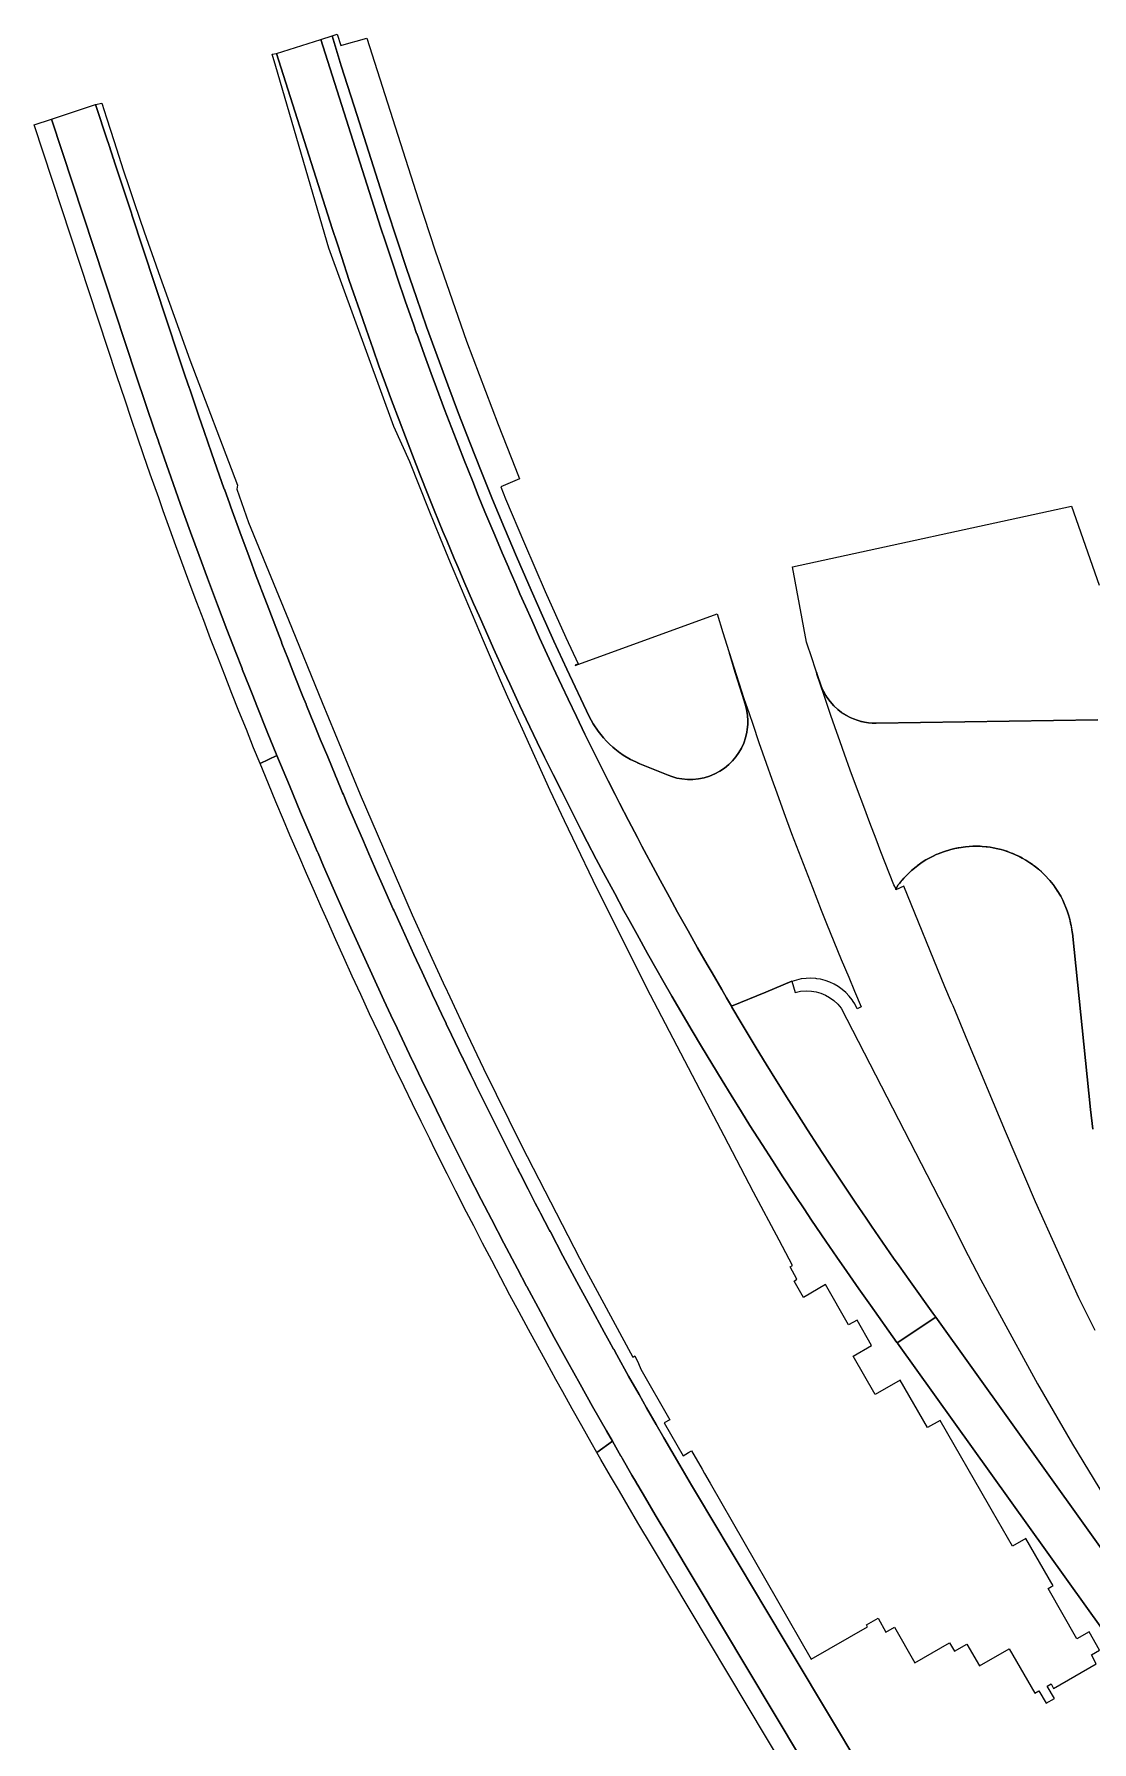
# Model space of a CAD drawing. Header units: metres. Extents: x 12119055 to 12120414, y 3530569 to 3532228.
# Drawn here: x 12119055 to 12119602, y 3531344 to 3532228 of the extents above; entities that cross this region are included whole.
import ezdxf

# ---------------------------------------------------------------- set-up
doc = ezdxf.new("R2010")
doc.units = ezdxf.units.M
for name, color, linetype in [('SURF_OUTER_Pavement Surface 11', 3, 'Continuous'), ('SURF_OUTER_Pavement Surface 15', 3, 'Continuous'), ('SURF_OUTER_Pavement Surface 16', 3, 'Continuous'), ('SURF_OUTER_Pavement Surface 17', 3, 'Continuous'), ('SURF_OUTER_Pavement Surface 19', 3, 'Continuous'), ('SURF_OUTER_Pavement Surface 2', 3, 'Continuous'), ('SURF_OUTER_Pavement Surface 20', 3, 'Continuous'), ('SURF_OUTER_Pavement Surface 8', 3, 'Continuous'), ('SURF_OUTER_Roadway Surface N1', 3, 'Continuous'), ('SURF_OUTER_Roadway Surface N2', 3, 'Continuous'), ('SURF_OUTER_Roadway Surface N5', 3, 'Continuous'), ('SURF_OUTER_Roadway Surface N6', 3, 'Continuous'), ('SURF_OUTER_Roadway Surface N9', 3, 'Continuous')]:
    doc.layers.add(name, color=color, linetype=linetype)

msp = doc.modelspace()

# ---------------------------------------------------------------- linework, layer by layer
at = {"layer": 'SURF_OUTER_Pavement Surface 11'}
msp.add_lwpolyline([(12119517.8537, 3531271.4263), (12119430.0829, 3531418.0015), (12119429.9448, 3531418.2308), (12119429.9477, 3531418.2325), (12119429.3544, 3531419.218), (12119404.1328, 3531461.3375), (12119399.8111, 3531468.5784), (12119394.7058, 3531477.1771), (12119388.6049, 3531487.5473), (12119380.4588, 3531501.5485), (12119376.4246, 3531508.5421), (12119371.4797, 3531517.1784), (12119367.575, 3531524.0535), (12119362.1807, 3531533.6014), (12119356.0478, 3531544.5672), (12119354.4228, 3531547.5022), (12119354.3822, 3531547.5696), (12119354.3851, 3531547.5712), (12119352.1574, 3531551.5936), (12119349.5518, 3531556.3026), (12119342.363, 3531569.4336), (12119335.3639, 3531582.3715), (12119328.1838, 3531595.8031), (12119321.6556, 3531608.1693), (12119321.5569, 3531608.3511), (12119321.2649, 3531608.904), (12119321.1933, 3531609.0408), (12119321.1963, 3531609.0423), (12119321.1086, 3531609.203), (12119316.6001, 3531617.8323), (12119316.5709, 3531617.8857), (12119316.5739, 3531617.8872), (12119316.0317, 3531618.9314), (12119313.8633, 3531623.0965), (12119310.1637, 3531630.2628), (12119306.0195, 3531638.3617), (12119304.6561, 3531641.0334), (12119303.2869, 3531643.7019), (12119296.1297, 3531657.8735), (12119292.5098, 3531665.1348), (12119291.1667, 3531667.8333), (12119287.2372, 3531675.7457), (12119282.96, 3531684.4731), (12119282.7229, 3531684.9394), (12119280.5086, 3531689.4709), (12119276.5051, 3531697.7283), (12119276.2963, 3531698.1662), (12119276.2933, 3531698.1648), (12119276.2429, 3531698.2738), (12119270.5515, 3531710.1138), (12119267.8154, 3531715.8665), (12119267.674, 3531716.1678), (12119267.671, 3531716.1664), (12119267.6022, 3531716.3158), (12119265.354, 3531721.0526), (12119261.3892, 3531729.4751), (12119261.2724, 3531729.7248), (12119259.8175, 3531732.8444), (12119259.4704, 3531733.5861), (12119259.4674, 3531733.5847), (12119259.3835, 3531733.7671), (12119259.2701, 3531734.0083), (12119259.1677, 3531734.2244), (12119259.1707, 3531734.2258), (12119258.9653, 3531734.6565), (12119255.2494, 3531742.6516), (12119251.0633, 3531751.7333), (12119244.7408, 3531765.6033), (12119240.6253, 3531774.7388), (12119240.4063, 3531775.2246), (12119234.6228, 3531788.1981), (12119231.7428, 3531794.7224), (12119228.4464, 3531802.2457), (12119228.3107, 3531802.5554), (12119224.3823, 3531811.5912), (12119220.6745, 3531820.208), (12119220.284, 3531821.1149), (12119216.597, 3531829.7482), (12119214.9199, 3531833.7163), (12119214.7644, 3531834.0847), (12119214.7613, 3531834.0834), (12119214.6671, 3531834.3097), (12119214.5713, 3531834.5312), (12119214.5744, 3531834.5325), (12119214.187, 3531835.4369), (12119210.7903, 3531843.5155), (12119210.6994, 3531843.7295), (12119210.7025, 3531843.7308), (12119210.3008, 3531844.6796), (12119206.4454, 3531853.9357), (12119202.6209, 3531863.2048), (12119199.4486, 3531870.9725), (12119199.4244, 3531871.0259), (12119199.4275, 3531871.0271), (12119199.3408, 3531871.2353), (12119195.5696, 3531880.5376), (12119195.5222, 3531880.6515), (12119195.5252, 3531880.6527), (12119195.2754, 3531881.2677), (12119193.6582, 3531885.2802), (12119189.3502, 3531896.076), (12119185.7936, 3531905.0795), (12119182.8021, 3531912.7268), (12119182.5204, 3531913.4462), (12119180.4088, 3531918.8745), (12119175.0638, 3531932.7727), (12119172.3646, 3531939.9), (12119171.6535, 3531941.7793), (12119169.5144, 3531947.4253), (12119165.7497, 3531957.4995), (12119160.9686, 3531970.4573), (12119156.3568, 3531983.1431), (12119156.3363, 3531983.193), (12119156.3394, 3531983.1941), (12119155.7688, 3531984.7588), (12119153.0061, 3531992.4537), (12119152.9595, 3531992.5843), (12119149.126, 3532003.3697), (12119146.3423, 3532011.3026), (12119146.3089, 3532011.39), (12119142.5163, 3532022.284), (12119139.7834, 3532030.2295), (12119135.04, 3532044.189), (12119134.9146, 3532044.559), (12119132.7336, 3532051.0543), (12119129.1539, 3532061.8266), (12119105.1656, 3532134.4792), (12119105.126, 3532134.5936), (12119105.1291, 3532134.5946), (12119104.9027, 3532135.2757), (12119095.9882, 3532162.2751), (12119095.7226, 3532163.0817), (12119095.7195, 3532163.0807), (12119095.6471, 3532163.308), (12119093.3103, 3532170.3856), (12119093.2151, 3532170.6755), (12119093.2119, 3532170.6745), (12119093.1775, 3532170.7878), (12119092.6459, 3532172.3978), (12119092.5871, 3532172.5773), (12119092.584, 3532172.5763), (12119092.5104, 3532172.8081), (12119086.3129, 3532191.5676), (12119089.5347, 3532192.2642), (12119091.9343, 3532184.6388), (12119095.906, 3532172.3496), (12119100.6797, 3532157.8063), (12119103.7105, 3532148.6958), (12119106.5055, 3532140.3723), (12119111.5168, 3532125.6493), (12119117.4473, 3532108.5435), (12119118.8295, 3532104.6362), (12119135.0875, 3532059.4376), (12119159.8568, 3531994.5707), (12119159.478, 3531992.5937), (12119165.392, 3531975.2792), (12119186.1509, 3531924.9589), (12119203.6415, 3531882.0405), (12119223.1786, 3531834.524), (12119250.1956, 3531772.3162), (12119260.3413, 3531749.8148), (12119266.1522, 3531737.0967), (12119268.2169, 3531732.761), (12119268.3745, 3531732.4788), (12119269.5736, 3531729.8619), (12119278.8084, 3531710.1296), (12119283.6545, 3531699.9616), (12119287.1468, 3531692.7041), (12119306.681, 3531652.954), (12119336.6862, 3531594.5277), (12119340.1228, 3531588.0323), (12119364.2784, 3531543.38), (12119365.4519, 3531544.0493), (12119367.204, 3531540.0856), (12119368.4494, 3531537.1246), (12119383.4911, 3531510.9692), (12119380.6338, 3531509.326), (12119390.3867, 3531492.3671), (12119393.2101, 3531493.9909), (12119394.7305, 3531494.8433), (12119400.1805, 3531485.369), (12119401.4797, 3531483.1618), (12119404.3558, 3531478.1104), (12119456.6832, 3531387.1433), (12119485.8015, 3531403.8888), (12119485.2002, 3531404.9018), (12119491.2013, 3531408.353), (12119495.2769, 3531401.0321), (12119499.7078, 3531403.5909), (12119510.2819, 3531385.2039), (12119528.2618, 3531395.5436), (12119530.6899, 3531391.1721), (12119537.113, 3531394.866), (12119543.6422, 3531383.6125), (12119559.0603, 3531392.497), (12119572.3169, 3531369.4455), (12119574.4578, 3531370.6767), (12119578.1515, 3531364.2539), (12119582.4859, 3531366.7466), (12119578.7922, 3531373.1694), (12119580.72, 3531374.2781), (12119582.0382, 3531371.986), (12119604.1583, 3531384.6993), (12119601.6016, 3531389.2837), (12119605.8641, 3531391.735), (12119600.4055, 3531401.2268), (12119594.0646, 3531397.6562), (12119579.1606, 3531423.5722), (12119581.0246, 3531424.6169), (12119581.7694, 3531425.0534), (12119567.6939, 3531449.529), (12119560.8309, 3531445.5821), (12119550.5182, 3531463.5148), (12119548.3602, 3531467.1485), (12119548.4116, 3531467.1779), (12119523.4014, 3531510.6672), (12119516.8295, 3531506.8878), (12119502.6927, 3531531.4698), (12119489.7597, 3531524.0322), (12119478.3371, 3531543.8946), (12119487.8908, 3531549.3888), (12119480.3384, 3531562.5325), (12119476.004, 3531560.0399), (12119464.014, 3531580.8888), (12119452.5723, 3531574.3098), (12119447.7354, 3531582.7208), (12119449.2475, 3531583.6394), (12119445.7848, 3531590.1391), (12119446.9868, 3531590.7953), (12119439.9838, 3531603.8652), (12119426.8259, 3531628.8157), (12119411.5957, 3531657.9007), (12119399.2629, 3531681.5927), (12119377.2293, 3531723.3825), (12119373.5004, 3531730.6), (12119365.6796, 3531746.0051), (12119343.7958, 3531790.0387), (12119335.3248, 3531807.551), (12119329, 3531820.9401), (12119321.638, 3531836.6191), (12119307.1989, 3531868.2424), (12119299.6988, 3531884.9204), (12119295.9136, 3531893.4925), (12119287.0058, 3531914.0773), (12119269.9131, 3531954.4741), (12119264.7889, 3531967.0236), (12119258.9164, 3531981.4668), (12119248.9048, 3532006.7171), (12119240.7521, 3532024.9998), (12119207.1133, 3532117.2698), (12119179.6928, 3532211.1407), (12119177.8076, 3532217.6819), (12119179.9869, 3532217.9365), (12119208.8467, 3532127.42), (12119211.3162, 3532119.7483), (12119213.5176, 3532112.9771), (12119217.6421, 3532100.522), (12119219.7773, 3532094.1776), (12119223.0054, 3532084.713), (12119226.2802, 3532075.2644), (12119229.9387, 3532064.8811), (12119232.9696, 3532056.4164), (12119236.384, 3532047.0174), (12119239.5252, 3532038.4919), (12119243.3521, 3532028.2706), (12119246.6644, 3532019.5527), (12119250.304, 3532010.1101), (12119254.1505, 3532000.2819), (12119258.4886, 3531989.3664), (12119261.5795, 3531981.7129), (12119266.1133, 3531970.6174), (12119268.0496, 3531965.9427), (12119271.9573, 3531956.6075), (12119273.9286, 3531951.9473), (12119276.9122, 3531944.9593), (12119281.9302, 3531933.3561), (12119284.7623, 3531926.8961), (12119288.0532, 3531919.4658), (12119292.2657, 3531910.0718), (12119297.6335, 3531898.2926), (12119300.6108, 3531891.8249), (12119305.9248, 3531880.4496), (12119309.2122, 3531873.5035), (12119314.8876, 3531861.6789), (12119318.6668, 3531853.9117), (12119323.0807, 3531844.9386), (12119327.5389, 3531835.9874), (12119332.8783, 3531825.413), (12119337.6236, 3531816.1376), (12119340.7509, 3531810.0755), (12119345.437, 3531801.1058), (12119349.2025, 3531793.9795), (12119354.9433, 3531783.2373), (12119359.7634, 3531774.3389), (12119362.1901, 3531769.8988), (12119366.5179, 3531762.045), (12119372.0077, 3531752.1994), (12119376.9828, 3531743.3867), (12119379.8713, 3531738.3169), (12119384.5278, 3531730.2146), (12119395.1003, 3531712.1364), (12119399.9133, 3531704.042), (12119405.1287, 3531695.3695), (12119410.5093, 3531686.5253), (12119415.2292, 3531678.8602), (12119420.5068, 3531670.3663), (12119424.9378, 3531663.3067), (12119431.1877, 3531653.4574), (12119436.5906, 3531645.0426), (12119442.0351, 3531636.6547), (12119448.3204, 3531627.0827), (12119452.9836, 3531620.0574), (12119456.8243, 3531614.3191), (12119464.2252, 3531603.3751), (12119469.8772, 3531595.1183), (12119474.9992, 3531587.7163), (12119481.2971, 3531578.7066), (12119487.2946, 3531570.2202), (12119501.0225, 3531551.0139), (12119501.1478, 3531550.8389), (12119501.2939, 3531550.6345), (12119607.8235, 3531401.6938)], dxfattribs=at)
at = {"layer": 'SURF_OUTER_Pavement Surface 15'}
msp.add_lwpolyline([(12119054.5718, 3532181.0858), (12119063.5222, 3532184.0414), (12119107.4274, 3532051.0876), (12119112.2113, 3532036.7726), (12119117.0659, 3532022.4847), (12119118.8507, 3532017.3073), (12119118.9047, 3532017.1597), (12119118.9006, 3532017.1583), (12119118.9196, 3532017.1078), (12119121.9917, 3532008.2214), (12119126.4962, 3531995.3765), (12119130.3618, 3531984.5051), (12119135.4754, 3531970.308), (12119139.8895, 3531958.2338), (12119144.2385, 3531946.4912), (12119149.4634, 3531932.5777), (12119154.2862, 3531919.9204), (12119158.8711, 3531908.0351), (12119162.1215, 3531899.722), (12119162.239, 3531899.4147), (12119165.9088, 3531890.0982), (12119165.9363, 3531890.0371), (12119165.9321, 3531890.0355), (12119167.6589, 3531885.6856), (12119169.7549, 3531880.4118), (12119175.1482, 3531867.0107), (12119180.2061, 3531854.6173), (12119171.4762, 3531850.5734), (12119168.1401, 3531858.7398), (12119164.3594, 3531868.0831), (12119160.5515, 3531877.5854), (12119156.8822, 3531886.831), (12119153.1905, 3531896.2234), (12119149.5303, 3531905.6283), (12119145.9014, 3531915.0452), (12119142.3044, 3531924.4723), (12119138.7342, 3531933.9233), (12119134.8436, 3531944.333), (12119130.3236, 3531956.577), (12119127.9362, 3531963.1116), (12119124.7897, 3531971.7956), (12119121.379, 3531981.3009), (12119118.9986, 3531987.9918), (12119114.6554, 3532000.3243), (12119111.187, 3532010.3036), (12119108.0645, 3532019.4013), (12119104.7575, 3532029.1607), (12119101.5942, 3532038.5878), (12119097.3953, 3532051.1753)], close=True, dxfattribs=at)
at = {"layer": 'SURF_OUTER_Pavement Surface 16'}
msp.add_lwpolyline([(12119605.0016, 3531873.2145), (12119490.2392, 3531871.4256), (12119488.252, 3531871.4604), (12119486.2582, 3531871.6284), (12119484.2711, 3531871.9305), (12119481.8786, 3531872.4909), (12119480.3713, 3531872.9327), (12119478.468, 3531873.6336), (12119476.8288, 3531874.3638), (12119474.8992, 3531875.3679), (12119474.7236, 3531875.4812), (12119472.3555, 3531877.0091), (12119470.3656, 3531878.5439), (12119468.3078, 3531880.4624), (12119466.4309, 3531882.5749), (12119464.7611, 3531884.8547), (12119464.2033, 3531885.7889), (12119463.0043, 3531887.931), (12119462.1193, 3531889.7879), (12119461.6177, 3531891.1523), (12119459.7738, 3531896.5818), (12119459.3272, 3531897.8188), (12119458.6083, 3531899.8818), (12119457.0441, 3531904.6443), (12119454.2118, 3531913.3755), (12119446.8872, 3531952.3837), (12119591.3115, 3531983.6616), (12119605.7048, 3531942.8396)], dxfattribs=at)
at = {"layer": 'SURF_OUTER_Pavement Surface 17'}
msp.add_lwpolyline([(12119221.6737, 3532185.8116), (12119213.3523, 3532211.6497), (12119208.7585, 3532227.1111), (12119211.4271, 3532227.962), (12119213.3191, 3532222.0447), (12119218.6292, 3532223.6519), (12119221.1251, 3532224.3538), (12119226.6756, 3532225.8733), (12119253.4738, 3532142.1845), (12119262.0895, 3532115.8946), (12119278.3372, 3532069.1658), (12119294.5933, 3532025.8979), (12119303.5959, 3532003.1778), (12119305.7273, 3531997.8977), (12119298.3876, 3531994.7284), (12119295.9763, 3531993.6571), (12119298.5051, 3531987.4871), (12119308.2209, 3531964.3208), (12119319.0075, 3531939.5189), (12119329.7103, 3531915.7816), (12119336.0444, 3531902.1402), (12119334.5063, 3531901.4216), (12119334.5661, 3531901.2774), (12119407.9228, 3531927.9422), (12119410.8787, 3531918.3768), (12119412.9634, 3531911.7367), (12119415.1316, 3531904.693), (12119417.3021, 3531897.642), (12119421.061, 3531885.7206), (12119422.4655, 3531881.3188), (12119423.2029, 3531878.5275), (12119423.6733, 3531875.6366), (12119423.8599, 3531872.6849), (12119423.7889, 3531870.6966), (12119423.5504, 3531868.2167), (12119423.3543, 3531866.7698), (12119422.6694, 3531863.8926), (12119421.7152, 3531861.1235), (12119420.5148, 3531858.4978), (12119419.2252, 3531856.2465), (12119417.6976, 3531854.0518), (12119415.9319, 3531851.9487), (12119413.9344, 3531849.9735), (12119411.7186, 3531848.1625), (12119409.3054, 3531846.5498), (12119406.7322, 3531845.1711), (12119404.0035, 3531844.0358), (12119401.1868, 3531843.1777), (12119398.3137, 3531842.6019), (12119395.4259, 3531842.3106), (12119392.5641, 3531842.298), (12119389.7664, 3531842.5509), (12119387.0661, 3531843.05), (12119384.4912, 3531843.7713), (12119382.5756, 3531844.4743), (12119367.9958, 3531850.3948), (12119365.8701, 3531851.3626), (12119363.1666, 3531852.6631), (12119359.3297, 3531854.9483), (12119357.4797, 3531856.2258), (12119356.9224, 3531856.6488), (12119355.084, 3531858.0887), (12119353.9472, 3531859.0357), (12119352.2763, 3531860.5605), (12119350.6763, 3531862.1594), (12119349.1515, 3531863.8272), (12119347.7066, 3531865.5586), (12119346.3453, 3531867.3479), (12119343.8858, 3531871.0754), (12119341.7919, 3531874.9594), (12119330.172, 3531899.4314), (12119323.4847, 3531913.9073), (12119316.912, 3531928.4394), (12119310.4546, 3531943.0266), (12119304.1131, 3531957.6673), (12119297.8837, 3531972.371), (12119291.7807, 3531987.1038), (12119285.791, 3532001.8969), (12119279.9197, 3532016.7379), (12119274.1674, 3532031.6254), (12119268.5347, 3532046.5581), (12119263.0221, 3532061.5345), (12119257.6301, 3532076.5529), (12119252.3592, 3532091.6122), (12119247.21, 3532106.7108), (12119242.1826, 3532121.8472), (12119237.2776, 3532137.0199)], close=True, dxfattribs=at)
at = {"layer": 'SURF_OUTER_Pavement Surface 19'}
msp.add_lwpolyline([(12119186.9437, 3531813.5469), (12119183.5994, 3531821.4313), (12119179.6907, 3531830.7325), (12119175.8092, 3531840.0557), (12119171.4762, 3531850.5734), (12119180.2061, 3531854.6173), (12119186.623, 3531839.0973), (12119192.4649, 3531825.184), (12119198.3763, 3531811.3002), (12119201.0861, 3531805.017), (12119201.1673, 3531804.8349), (12119201.163, 3531804.8331), (12119201.4521, 3531804.1692), (12119204.357, 3531797.446), (12119211.2203, 3531781.7814), (12119216.7753, 3531769.27), (12119222.8774, 3531755.7041), (12119229.2507, 3531741.7229), (12119235.5588, 3531728.0674), (12119239.2044, 3531720.2561), (12119242.3691, 3531713.522), (12119250.0747, 3531697.311), (12119250.176, 3531697.1042), (12119250.1735, 3531697.103), (12119250.324, 3531696.7916), (12119255.0264, 3531687.01), (12119258.9354, 3531678.9632), (12119258.9655, 3531678.9055), (12119258.963, 3531678.9043), (12119259.0756, 3531678.6748), (12119260.645, 3531675.4501), (12119267.1417, 3531662.2377), (12119272.8168, 3531650.8273), (12119279.2046, 3531638.1266), (12119285.9088, 3531624.9548), (12119291.1672, 3531614.7342), (12119297.6088, 3531602.3422), (12119304.633, 3531588.9868), (12119309.357, 3531580.1048), (12119309.4131, 3531579.9963), (12119316.4883, 3531566.8064), (12119323.6901, 3531553.5458), (12119330.5142, 3531541.1247), (12119337.0224, 3531529.4056), (12119343.5303, 3531517.8084), (12119350.6617, 3531505.2358), (12119353.7649, 3531499.8153), (12119345.739, 3531494.0644), (12119342.835, 3531499.1403), (12119337.88, 3531507.8665), (12119332.9542, 3531516.6048), (12119328.0555, 3531525.3608), (12119324.4488, 3531531.8512), (12119319.9521, 3531539.9968), (12119315.1106, 3531548.8348), (12119310.3118, 3531557.6645), (12119305.493, 3531566.6019), (12119300.7224, 3531575.5211), (12119295.9951, 3531584.4302), (12119291.3002, 3531593.3501), (12119286.6293, 3531602.2967), (12119281.9882, 3531611.2588), (12119278.2969, 3531618.4395), (12119272.7958, 3531629.2291), (12119268.2446, 3531638.2371), (12119261.9479, 3531650.8335), (12119259.2354, 3531656.2924), (12119254.774, 3531665.3463), (12119250.341, 3531674.4191), (12119245.9406, 3531683.5017), (12119241.5705, 3531692.5988), (12119237.2307, 3531701.7105), (12119232.842, 3531711.0056), (12119228.1672, 3531720.9974), (12119223.5282, 3531731.007), (12119219.1821, 3531740.4727), (12119214.766, 3531750.18), (12119210.6569, 3531759.2948), (12119206.28, 3531769.0935), (12119202.8984, 3531776.7275), (12119199.5474, 3531784.3497), (12119195.5098, 3531793.6101), (12119191.5106, 3531802.8663)], close=True, dxfattribs=at)
at = {"layer": 'SURF_OUTER_Pavement Surface 2'}
msp.add_lwpolyline([(12119884.5978, 3531055.9742), (12119521.1708, 3531564.0871), (12119519.5788, 3531566.1527), (12119507.9517, 3531582.4151), (12119502.1669, 3531590.5795), (12119499.292, 3531594.6696), (12119493.5794, 3531602.8617), (12119487.893, 3531611.1037), (12119485.0686, 3531615.2305), (12119479.4504, 3531623.5057), (12119472.7707, 3531633.4648), (12119468.3441, 3531640.1318), (12119465.5959, 3531644.302), (12119460.0718, 3531652.7538), (12119454.6892, 3531661.0795), (12119449.3037, 3531669.5016), (12119445.0288, 3531676.256), (12119438.6555, 3531686.4318), (12119433.3948, 3531694.9368), (12119428.1791, 3531703.4642), (12119425.5837, 3531707.7437), (12119420.4295, 3531716.3143), (12119415.5365, 3531724.5423), (12119415.3741, 3531724.9349), (12119415.4025, 3531724.9543), (12119433.1409, 3531732.2074), (12119446.5758, 3531737.9499), (12119448.3095, 3531732.1211), (12119451.1006, 3531732.6972), (12119453.9423, 3531732.9144), (12119456.7886, 3531732.7694), (12119459.2696, 3531732.3407), (12119461.6514, 3531731.6511), (12119463.9593, 3531730.6935), (12119466.1463, 3531729.4849), (12119468.3647, 3531727.8961), (12119470.3737, 3531726.0495), (12119472.1434, 3531723.9726), (12119528.3458, 3531614.818), (12119537.7692, 3531596.0429), (12119544.389, 3531583.4023), (12119549.7424, 3531573.4723), (12119557.3326, 3531559.5407), (12119569.6441, 3531537.127), (12119573.6996, 3531529.6255), (12119591.7554, 3531498.3389), (12119608.3103, 3531471.0777)], dxfattribs=at)
at = {"layer": 'SURF_OUTER_Pavement Surface 20'}
msp.add_lwpolyline([(12119511.4422, 3531215.97), (12119374.4337, 3531445.0441), (12119366.9941, 3531457.5868), (12119361.9093, 3531466.1989), (12119357.3562, 3531473.9616), (12119352.8292, 3531481.7432), (12119347.8163, 3531490.4336), (12119345.739, 3531494.0644), (12119353.7649, 3531499.8153), (12119358.1745, 3531492.1495), (12119358.2244, 3531492.0679), (12119358.2214, 3531492.0662), (12119358.7935, 3531491.0791), (12119363.845, 3531482.3558), (12119366.2085, 3531478.3117), (12119366.2563, 3531478.2347), (12119366.2532, 3531478.2329), (12119366.8664, 3531477.1869), (12119370.8312, 3531470.4159), (12119375.9488, 3531461.7553), (12119382.8836, 3531450.1077), (12119519.8034, 3531221.4403)], dxfattribs=at)
at = {"layer": 'SURF_OUTER_Pavement Surface 8'}
msp.add_lwpolyline([(12119603.5481, 3531557.0991), (12119595.1471, 3531574.0104), (12119572.7627, 3531623.6938), (12119557.1643, 3531660.2159), (12119537.6481, 3531706.7869), (12119530.0682, 3531725.1826), (12119529.204, 3531726.9356), (12119525.8498, 3531734.9395), (12119504.5958, 3531787.0544), (12119500.4524, 3531785.2578), (12119500.6352, 3531785.7242), (12119501.5168, 3531787.5479), (12119502.2709, 3531788.4929), (12119503.6612, 3531790.235), (12119504.6216, 3531791.2913), (12119506.3983, 3531793.1664), (12119508.5733, 3531795.2313), (12119510.8972, 3531797.1285), (12119512.5948, 3531798.3844), (12119514.1216, 3531799.4489), (12119516.0229, 3531800.6254), (12119517.6472, 3531801.5821), (12119519.6646, 3531802.602), (12119521.3371, 3531803.4205), (12119522.3853, 3531803.8416), (12119525.0875, 3531804.9201), (12119528.8112, 3531806.0722), (12119530.9115, 3531806.5475), (12119532.9338, 3531806.9787), (12119536.4238, 3531807.4897), (12119540.2434, 3531807.7531), (12119543.2433, 3531807.7322), (12119545.1394, 3531807.6357), (12119547.1157, 3531807.4738), (12119549.221, 3531807.191), (12119550.7082, 3531806.9581), (12119553.16, 3531806.4395), (12119554.8683, 3531806.0438), (12119556.1564, 3531805.6458), (12119558.5639, 3531804.8826), (12119560.3247, 3531804.1967), (12119561.5999, 3531803.6687), (12119562.6802, 3531803.1949), (12119564.0782, 3531802.528), (12119565.8686, 3531801.5992), (12119567.6891, 3531800.5571), (12119569.7473, 3531799.2337), (12119571.0674, 3531798.3389), (12119572.6732, 3531797.1165), (12119574.2888, 3531795.8305), (12119575.8299, 3531794.4332), (12119577.4062, 3531792.9664), (12119580.0457, 3531790.0982), (12119581.7961, 3531787.8626), (12119582.5344, 3531786.915), (12119583.5666, 3531785.3694), (12119584.2964, 3531784.2455), (12119585.4321, 3531782.3439), (12119585.7219, 3531781.8277), (12119586.7647, 3531779.8718), (12119587.5627, 3531778.1564), (12119588.4479, 3531776.0845), (12119589.0819, 3531774.3968), (12119589.816, 3531772.164), (12119590.2907, 3531770.5407), (12119590.8724, 3531768.0744), (12119591.1835, 3531766.6237), (12119591.6791, 3531763.2728), (12119591.7597, 3531762.695), (12119601.1724, 3531671.4704), (12119602.3852, 3531661.2951)], dxfattribs=at)
at = {"layer": 'SURF_OUTER_Roadway Surface N1'}
msp.add_lwpolyline([(12119213.5176, 3532112.9771), (12119211.3162, 3532119.7483), (12119208.8467, 3532127.42), (12119179.9869, 3532217.9365), (12119202.8481, 3532225.2264), (12119231.5525, 3532135.2019), (12119233.8495, 3532128.0495), (12119236.3217, 3532120.4435), (12119240.0915, 3532109.0511), (12119243.2839, 3532099.5744), (12119245.8736, 3532092.0051), (12119246.7347, 3532089.5076), (12119250.8046, 3532077.8388), (12119252.4745, 3532073.1259), (12119252.4777, 3532073.127), (12119252.5128, 3532073.0231), (12119256.5266, 3532061.8295), (12119259.9547, 3532052.4366), (12119262.7328, 3532044.9345), (12119266.9521, 3532033.7008), (12119270.5211, 3532024.3589), (12119274.1377, 3532015.0327), (12119277.061, 3532007.5896), (12119281.509, 3531996.4389), (12119284.3964, 3531989.2965), (12119287.8465, 3531980.8688), (12119292.9109, 3531968.6958), (12119296.8045, 3531959.485), (12119299.9541, 3531952.1311), (12119300.162, 3531951.6519), (12119301.3313, 3531948.9412), (12119303.9309, 3531942.96), (12119305.9326, 3531938.374), (12119308.7607, 3531931.9707), (12119312.0173, 3531924.6636), (12119316.1308, 3531915.5489), (12119321.1306, 3531904.6343), (12119324.4942, 3531897.3815), (12119327.6375, 3531890.6751), (12119330.8858, 3531883.8114), (12119335.2034, 3531874.7915), (12119339.5659, 3531865.7933), (12119341.7656, 3531861.3032), (12119346.194, 3531852.3371), (12119351.5732, 3531841.603), (12119355.188, 3531834.4736), (12119357.4643, 3531830.0218), (12119362.0505, 3531821.1354), (12119366.681, 3531812.2722), (12119369.0129, 3531807.8492), (12119376.0775, 3531794.6168), (12119378.4506, 3531790.2161), (12119383.2355, 3531781.4351), (12119387.5121, 3531773.6744), (12119392.9368, 3531763.9457), (12119397.8528, 3531755.2375), (12119402.8154, 3531746.5537), (12119405.3125, 3531742.2202), (12119410.3329, 3531733.5755), (12119412.8726, 3531729.2565), (12119415.3741, 3531724.9349), (12119415.5365, 3531724.5423), (12119420.4295, 3531716.3143), (12119425.5837, 3531707.7437), (12119428.1791, 3531703.4642), (12119433.3948, 3531694.9368), (12119438.6555, 3531686.4318), (12119445.0288, 3531676.256), (12119449.3037, 3531669.5016), (12119454.6892, 3531661.0795), (12119460.0718, 3531652.7538), (12119465.5959, 3531644.302), (12119468.3441, 3531640.1318), (12119472.7707, 3531633.4648), (12119479.4504, 3531623.5057), (12119485.0686, 3531615.2305), (12119487.893, 3531611.1037), (12119493.5794, 3531602.8617), (12119499.292, 3531594.6696), (12119502.1669, 3531590.5795), (12119507.9517, 3531582.4151), (12119519.5788, 3531566.1527), (12119521.1708, 3531564.0871), (12119501.1478, 3531550.8389), (12119501.2939, 3531550.6345), (12119501.0225, 3531551.0139), (12119487.2946, 3531570.2202), (12119481.2971, 3531578.7066), (12119474.9992, 3531587.7163), (12119469.8772, 3531595.1183), (12119464.2252, 3531603.3751), (12119456.8243, 3531614.3191), (12119452.9836, 3531620.0574), (12119448.3204, 3531627.0827), (12119442.0351, 3531636.6547), (12119436.5906, 3531645.0426), (12119431.1877, 3531653.4574), (12119424.9378, 3531663.3067), (12119420.5068, 3531670.3663), (12119415.2292, 3531678.8602), (12119410.5093, 3531686.5253), (12119405.1287, 3531695.3695), (12119399.9133, 3531704.042), (12119395.1003, 3531712.1364), (12119384.5278, 3531730.2146), (12119379.8713, 3531738.3169), (12119376.9828, 3531743.3867), (12119372.0077, 3531752.1994), (12119366.5179, 3531762.045), (12119362.1901, 3531769.8988), (12119359.7634, 3531774.3389), (12119354.9433, 3531783.2373), (12119349.2025, 3531793.9795), (12119345.437, 3531801.1058), (12119340.7509, 3531810.0755), (12119337.6236, 3531816.1376), (12119332.8783, 3531825.413), (12119327.5389, 3531835.9874), (12119323.0807, 3531844.9386), (12119318.6668, 3531853.9117), (12119314.8876, 3531861.6789), (12119309.2122, 3531873.5035), (12119305.9248, 3531880.4496), (12119300.6108, 3531891.8249), (12119297.6335, 3531898.2926), (12119292.2657, 3531910.0718), (12119288.0532, 3531919.4658), (12119284.7623, 3531926.8961), (12119281.9302, 3531933.3561), (12119276.9122, 3531944.9593), (12119273.9286, 3531951.9473), (12119271.9573, 3531956.6075), (12119268.0496, 3531965.9427), (12119266.1133, 3531970.6174), (12119261.5795, 3531981.7129), (12119258.4886, 3531989.3664), (12119254.1505, 3532000.2819), (12119250.304, 3532010.1101), (12119246.6644, 3532019.5527), (12119243.3521, 3532028.2706), (12119239.5252, 3532038.4919), (12119236.384, 3532047.0174), (12119232.9696, 3532056.4164), (12119229.9387, 3532064.8811), (12119226.2802, 3532075.2644), (12119223.0054, 3532084.713), (12119219.7773, 3532094.1776), (12119217.6421, 3532100.522)], close=True, dxfattribs=at)
at = {"layer": 'SURF_OUTER_Roadway Surface N2'}
msp.add_lwpolyline([(12119231.5525, 3532135.2019), (12119202.8481, 3532225.2264), (12119208.7585, 3532227.1111), (12119213.3523, 3532211.6497), (12119221.6737, 3532185.8116), (12119237.2776, 3532137.0199), (12119242.1826, 3532121.8472), (12119247.21, 3532106.7108), (12119252.3592, 3532091.6122), (12119257.6301, 3532076.5529), (12119263.0221, 3532061.5345), (12119268.5347, 3532046.5581), (12119274.1674, 3532031.6254), (12119279.9197, 3532016.7379), (12119285.791, 3532001.8969), (12119291.7807, 3531987.1038), (12119297.8837, 3531972.371), (12119304.1131, 3531957.6673), (12119310.4546, 3531943.0266), (12119316.912, 3531928.4394), (12119323.4847, 3531913.9073), (12119330.172, 3531899.4314), (12119341.7919, 3531874.9594), (12119343.8858, 3531871.0754), (12119346.3453, 3531867.3479), (12119347.7066, 3531865.5586), (12119349.1515, 3531863.8272), (12119350.6763, 3531862.1594), (12119352.2763, 3531860.5605), (12119353.9472, 3531859.0357), (12119355.084, 3531858.0887), (12119355.7124, 3531857.5674), (12119356.9224, 3531856.6488), (12119357.4797, 3531856.2258), (12119359.3297, 3531854.9483), (12119363.1666, 3531852.6631), (12119365.8701, 3531851.3626), (12119367.143, 3531850.7503), (12119367.9958, 3531850.3948), (12119382.5756, 3531844.4743), (12119384.4912, 3531843.7713), (12119387.0661, 3531843.05), (12119389.7664, 3531842.5509), (12119392.5641, 3531842.298), (12119395.4259, 3531842.3106), (12119398.3137, 3531842.6019), (12119401.1868, 3531843.1777), (12119404.0035, 3531844.0358), (12119406.7322, 3531845.1711), (12119409.3054, 3531846.5498), (12119411.7186, 3531848.1625), (12119413.9344, 3531849.9735), (12119415.9319, 3531851.9487), (12119417.6976, 3531854.0518), (12119419.2252, 3531856.2465), (12119420.5148, 3531858.4978), (12119421.7152, 3531861.1235), (12119422.6694, 3531863.8926), (12119423.3543, 3531866.7698), (12119423.5504, 3531868.2167), (12119423.7889, 3531870.6966), (12119423.8599, 3531872.6849), (12119423.6733, 3531875.6366), (12119423.2029, 3531878.5275), (12119422.4655, 3531881.3188), (12119421.061, 3531885.7206), (12119417.3021, 3531897.642), (12119415.1316, 3531904.693), (12119414.3098, 3531907.4238), (12119419.2106, 3531892.2889), (12119421.8512, 3531884.2715), (12119424.4931, 3531876.3629), (12119426.3584, 3531870.8446), (12119429.5947, 3531861.3948), (12119433.305, 3531850.7478), (12119436.2183, 3531842.5211), (12119438.7961, 3531835.3365), (12119442.4658, 3531825.2553), (12119446.5109, 3531814.3354), (12119450.0365, 3531804.9747), (12119453.6073, 3531795.6369), (12119457.2269, 3531786.3127), (12119461.8277, 3531774.6576), (12119464.5974, 3531767.7436), (12119468.3641, 3531758.4593), (12119472.169, 3531749.2149), (12119476.0267, 3531739.975), (12119479.0672, 3531732.7833), (12119482.5598, 3531724.6182), (12119480.4113, 3531723.6837), (12119480.3004, 3531723.927), (12119479.1474, 3531726.1438), (12119478.408, 3531727.3424), (12119477.7919, 3531728.2438), (12119476.2464, 3531730.2076), (12119474.5242, 3531732.0186), (12119472.6403, 3531733.6606), (12119470.6113, 3531735.1196), (12119468.4548, 3531736.3825), (12119466.1898, 3531737.4385), (12119463.836, 3531738.2782), (12119461.4141, 3531738.8944), (12119459.5383, 3531739.2101), (12119458.9452, 3531739.2816), (12119456.4509, 3531739.4365), (12119453.953, 3531739.3577), (12119451.4735, 3531739.0458), (12119449.034, 3531738.5037), (12119446.6538, 3531737.7353), (12119446.5758, 3531737.9499), (12119433.1409, 3531732.2074), (12119415.4025, 3531724.9543), (12119412.8726, 3531729.2565), (12119410.3329, 3531733.5755), (12119405.3125, 3531742.2202), (12119402.8154, 3531746.5537), (12119397.8528, 3531755.2375), (12119392.9368, 3531763.9457), (12119387.5121, 3531773.6744), (12119383.2355, 3531781.4351), (12119378.4506, 3531790.2161), (12119376.0775, 3531794.6168), (12119369.0129, 3531807.8492), (12119366.681, 3531812.2722), (12119362.0505, 3531821.1354), (12119357.4643, 3531830.0218), (12119355.188, 3531834.4736), (12119351.5732, 3531841.603), (12119346.194, 3531852.3371), (12119341.7656, 3531861.3032), (12119339.5659, 3531865.7933), (12119335.2034, 3531874.7915), (12119330.8858, 3531883.8114), (12119327.6375, 3531890.6751), (12119324.4942, 3531897.3815), (12119321.1306, 3531904.6343), (12119316.1308, 3531915.5489), (12119312.0173, 3531924.6636), (12119308.7607, 3531931.9707), (12119305.9326, 3531938.374), (12119303.9309, 3531942.96), (12119301.3313, 3531948.9412), (12119300.162, 3531951.6519), (12119299.9541, 3531952.1311), (12119296.8045, 3531959.485), (12119292.9109, 3531968.6958), (12119287.8465, 3531980.8688), (12119284.3964, 3531989.2965), (12119281.509, 3531996.4389), (12119277.061, 3532007.5896), (12119274.1377, 3532015.0327), (12119270.5211, 3532024.3589), (12119266.9521, 3532033.7008), (12119262.7328, 3532044.9345), (12119259.9547, 3532052.4366), (12119256.5266, 3532061.8295), (12119252.5128, 3532073.0231), (12119252.4745, 3532073.1259), (12119252.4777, 3532073.127), (12119250.8046, 3532077.8388), (12119246.7347, 3532089.5076), (12119245.8736, 3532092.0051), (12119243.2839, 3532099.5744), (12119240.0915, 3532109.0511), (12119236.3217, 3532120.4435), (12119233.8495, 3532128.0495)], close=True, dxfattribs=at)
at = {"layer": 'SURF_OUTER_Roadway Surface N5'}
msp.add_lwpolyline([(12119602.3852, 3531661.2951), (12119601.1724, 3531671.4704), (12119591.7597, 3531762.695), (12119591.6791, 3531763.2728), (12119591.2654, 3531766.2383), (12119591.1835, 3531766.6237), (12119590.8724, 3531768.0744), (12119590.4675, 3531769.9362), (12119590.2907, 3531770.5407), (12119589.816, 3531772.164), (12119589.6255, 3531772.8156), (12119589.0819, 3531774.3968), (12119588.4479, 3531776.0845), (12119588.1183, 3531776.962), (12119587.5627, 3531778.1564), (12119586.7647, 3531779.8718), (12119586.4927, 3531780.4551), (12119585.7219, 3531781.8277), (12119585.4321, 3531782.3439), (12119584.2964, 3531784.2455), (12119584.121, 3531784.5393), (12119583.5666, 3531785.3694), (12119582.5344, 3531786.915), (12119582.4549, 3531787.0341), (12119581.7961, 3531787.8626), (12119580.0457, 3531790.0982), (12119577.4062, 3531792.9664), (12119575.8299, 3531794.4332), (12119574.5612, 3531795.6137), (12119574.2888, 3531795.8305), (12119572.6732, 3531797.1165), (12119571.5388, 3531798.0194), (12119571.0674, 3531798.3389), (12119569.7473, 3531799.2337), (12119567.6891, 3531800.5571), (12119565.8686, 3531801.5992), (12119565.0855, 3531802.0475), (12119564.0782, 3531802.528), (12119562.6802, 3531803.1949), (12119561.5999, 3531803.6687), (12119560.9653, 3531803.9471), (12119560.3247, 3531804.1967), (12119558.5639, 3531804.8826), (12119558.3034, 3531804.9841), (12119556.1564, 3531805.6458), (12119554.8683, 3531806.0438), (12119553.16, 3531806.4395), (12119550.7082, 3531806.9581), (12119549.221, 3531807.191), (12119547.7443, 3531807.4223), (12119547.1157, 3531807.4738), (12119545.1394, 3531807.6357), (12119544.0273, 3531807.7268), (12119543.2433, 3531807.7322), (12119540.2434, 3531807.7531), (12119536.4238, 3531807.4897), (12119532.9338, 3531806.9787), (12119532.6015, 3531806.93), (12119530.9115, 3531806.5475), (12119528.8112, 3531806.0722), (12119525.0875, 3531804.9201), (12119522.3853, 3531803.8416), (12119521.4643, 3531803.4828), (12119521.3371, 3531803.4205), (12119519.6646, 3531802.602), (12119517.9738, 3531801.7745), (12119517.6472, 3531801.5821), (12119516.0229, 3531800.6254), (12119514.6453, 3531799.814), (12119514.1216, 3531799.4489), (12119512.5948, 3531798.3844), (12119511.5046, 3531797.6243), (12119510.8972, 3531797.1285), (12119508.5733, 3531795.2313), (12119506.3983, 3531793.1664), (12119505.8686, 3531792.6635), (12119504.6216, 3531791.2913), (12119503.6612, 3531790.235), (12119503.4027, 3531789.9506), (12119502.2709, 3531788.4929), (12119501.5168, 3531787.5479), (12119500.6352, 3531785.7242), (12119499.4549, 3531787.7829), (12119492.7361, 3531804.8206), (12119490.2003, 3531811.3662), (12119486.9807, 3531819.8004), (12119483.7882, 3531828.2796), (12119480.5608, 3531836.9782), (12119476.8494, 3531847.1411), (12119473.901, 3531855.3496), (12119471.6294, 3531861.7419), (12119468.9123, 3531869.4933), (12119466.8554, 3531875.4274), (12119463.3364, 3531885.7326), (12119459.6282, 3531896.8069), (12119459.3272, 3531897.8188), (12119459.7738, 3531896.5818), (12119461.6177, 3531891.1523), (12119462.1193, 3531889.7879), (12119463.0043, 3531887.931), (12119464.2033, 3531885.7889), (12119464.7611, 3531884.8547), (12119466.4309, 3531882.5749), (12119468.3078, 3531880.4624), (12119470.3656, 3531878.5439), (12119472.3555, 3531877.0091), (12119472.5738, 3531876.8407), (12119474.7236, 3531875.4812), (12119474.8992, 3531875.3679), (12119476.8288, 3531874.3638), (12119478.468, 3531873.6336), (12119480.3713, 3531872.9327), (12119481.8786, 3531872.4909), (12119482.3044, 3531872.3661), (12119484.2711, 3531871.9305), (12119486.2582, 3531871.6284), (12119488.252, 3531871.4604), (12119490.2392, 3531871.4256), (12119605.0016, 3531873.2145)], dxfattribs=at)
at = {"layer": 'SURF_OUTER_Roadway Surface N6'}
msp.add_lwpolyline([(12119519.8034, 3531221.4403), (12119382.8836, 3531450.1077), (12119375.9488, 3531461.7553), (12119370.8312, 3531470.4159), (12119366.8664, 3531477.1869), (12119366.2563, 3531478.2347), (12119366.2532, 3531478.2329), (12119366.2085, 3531478.3117), (12119363.845, 3531482.3558), (12119358.7935, 3531491.0791), (12119358.2244, 3531492.0679), (12119358.2214, 3531492.0662), (12119358.1745, 3531492.1495), (12119353.7649, 3531499.8153), (12119350.6617, 3531505.2358), (12119343.5303, 3531517.8084), (12119337.0224, 3531529.4056), (12119330.5142, 3531541.1247), (12119323.6901, 3531553.5458), (12119316.4883, 3531566.8064), (12119309.4131, 3531579.9963), (12119309.357, 3531580.1048), (12119304.633, 3531588.9868), (12119297.6088, 3531602.3422), (12119291.1672, 3531614.7342), (12119285.9088, 3531624.9548), (12119279.2046, 3531638.1266), (12119272.8168, 3531650.8273), (12119267.1417, 3531662.2377), (12119260.645, 3531675.4501), (12119259.0756, 3531678.6748), (12119258.9655, 3531678.9055), (12119258.963, 3531678.9043), (12119258.9354, 3531678.9632), (12119255.0264, 3531687.01), (12119250.324, 3531696.7916), (12119250.176, 3531697.1042), (12119250.1735, 3531697.103), (12119250.0747, 3531697.311), (12119242.3691, 3531713.522), (12119239.2044, 3531720.2561), (12119235.5588, 3531728.0674), (12119229.2507, 3531741.7229), (12119222.8774, 3531755.7041), (12119216.7753, 3531769.27), (12119211.2203, 3531781.7814), (12119204.357, 3531797.446), (12119201.4521, 3531804.1692), (12119201.1673, 3531804.8349), (12119201.163, 3531804.8331), (12119201.0861, 3531805.017), (12119198.3763, 3531811.3002), (12119192.4649, 3531825.184), (12119186.623, 3531839.0973), (12119180.2061, 3531854.6173), (12119175.1482, 3531867.0107), (12119169.7549, 3531880.4118), (12119167.6589, 3531885.6856), (12119165.9363, 3531890.0371), (12119165.9321, 3531890.0355), (12119165.9088, 3531890.0982), (12119162.239, 3531899.4147), (12119162.1215, 3531899.722), (12119158.8711, 3531908.0351), (12119154.2862, 3531919.9204), (12119149.4634, 3531932.5777), (12119144.2385, 3531946.4912), (12119139.8895, 3531958.2338), (12119135.4754, 3531970.308), (12119130.3618, 3531984.5051), (12119126.4962, 3531995.3765), (12119121.9917, 3532008.2214), (12119118.9196, 3532017.1078), (12119118.9047, 3532017.1597), (12119118.9006, 3532017.1583), (12119118.8507, 3532017.3073), (12119117.0659, 3532022.4847), (12119112.2113, 3532036.7726), (12119107.4274, 3532051.0876), (12119063.5222, 3532184.0414), (12119086.3129, 3532191.5676), (12119092.5104, 3532172.8081), (12119092.5871, 3532172.5773), (12119092.584, 3532172.5763), (12119092.6459, 3532172.3978), (12119093.1775, 3532170.7878), (12119093.2151, 3532170.6755), (12119093.2119, 3532170.6745), (12119093.3103, 3532170.3856), (12119095.6471, 3532163.308), (12119095.7226, 3532163.0817), (12119095.7195, 3532163.0807), (12119095.9882, 3532162.2751), (12119104.9027, 3532135.2757), (12119105.126, 3532134.5936), (12119105.1291, 3532134.5946), (12119105.1656, 3532134.4792), (12119129.1539, 3532061.8266), (12119132.7336, 3532051.0543), (12119134.9146, 3532044.559), (12119135.04, 3532044.189), (12119139.7834, 3532030.2295), (12119142.5163, 3532022.284), (12119146.3089, 3532011.39), (12119146.3423, 3532011.3026), (12119149.126, 3532003.3697), (12119152.9595, 3531992.5843), (12119153.0061, 3531992.4537), (12119155.7688, 3531984.7588), (12119156.3363, 3531983.193), (12119156.3394, 3531983.1941), (12119156.3568, 3531983.1431), (12119160.9686, 3531970.4573), (12119165.7497, 3531957.4995), (12119169.5144, 3531947.4253), (12119171.6535, 3531941.7793), (12119171.9104, 3531941.0703), (12119172.3646, 3531939.9), (12119175.0638, 3531932.7727), (12119180.4088, 3531918.8745), (12119182.5204, 3531913.4462), (12119182.8021, 3531912.7268), (12119185.7936, 3531905.0795), (12119189.3502, 3531896.076), (12119193.6582, 3531885.2802), (12119195.2754, 3531881.2677), (12119195.5222, 3531880.6515), (12119195.5252, 3531880.6527), (12119195.5696, 3531880.5376), (12119199.3408, 3531871.2353), (12119199.4244, 3531871.0259), (12119199.4275, 3531871.0271), (12119199.4486, 3531870.9725), (12119202.6209, 3531863.2048), (12119206.4454, 3531853.9357), (12119210.3008, 3531844.6796), (12119210.6994, 3531843.7295), (12119210.7025, 3531843.7308), (12119210.7903, 3531843.5155), (12119214.187, 3531835.4369), (12119214.5713, 3531834.5312), (12119214.5744, 3531834.5325), (12119214.6671, 3531834.3097), (12119214.7644, 3531834.0847), (12119214.7613, 3531834.0834), (12119214.9199, 3531833.7163), (12119216.597, 3531829.7482), (12119220.284, 3531821.1149), (12119220.6745, 3531820.208), (12119224.3823, 3531811.5912), (12119228.3107, 3531802.5554), (12119228.4464, 3531802.2457), (12119231.7428, 3531794.7224), (12119234.6228, 3531788.1981), (12119240.4063, 3531775.2246), (12119240.6253, 3531774.7388), (12119244.7408, 3531765.6033), (12119251.0633, 3531751.7333), (12119255.2494, 3531742.6516), (12119258.9653, 3531734.6565), (12119259.1677, 3531734.2244), (12119259.1707, 3531734.2258), (12119259.2701, 3531734.0083), (12119259.3835, 3531733.7671), (12119259.4704, 3531733.5861), (12119259.4674, 3531733.5847), (12119259.8175, 3531732.8444), (12119261.2724, 3531729.7248), (12119261.3892, 3531729.4751), (12119265.354, 3531721.0526), (12119267.6022, 3531716.3158), (12119267.674, 3531716.1678), (12119267.671, 3531716.1664), (12119267.8154, 3531715.8665), (12119270.5515, 3531710.1138), (12119276.2429, 3531698.2738), (12119276.2963, 3531698.1662), (12119276.2933, 3531698.1648), (12119276.5051, 3531697.7283), (12119280.5086, 3531689.4709), (12119282.7229, 3531684.9394), (12119282.96, 3531684.4731), (12119287.2372, 3531675.7457), (12119291.1667, 3531667.8333), (12119291.6722, 3531666.7952), (12119292.5098, 3531665.1348), (12119296.1297, 3531657.8735), (12119303.2869, 3531643.7019), (12119304.6561, 3531641.0334), (12119305.14, 3531640.063), (12119306.0195, 3531638.3617), (12119310.1637, 3531630.2628), (12119313.8633, 3531623.0965), (12119316.0317, 3531618.9314), (12119316.5709, 3531617.8857), (12119316.5739, 3531617.8872), (12119316.6001, 3531617.8323), (12119321.1086, 3531609.203), (12119321.1933, 3531609.0408), (12119321.1963, 3531609.0423), (12119321.2649, 3531608.904), (12119321.5569, 3531608.3511), (12119321.6556, 3531608.1693), (12119328.1838, 3531595.8031), (12119335.3639, 3531582.3715), (12119342.363, 3531569.4336), (12119349.5518, 3531556.3026), (12119352.1574, 3531551.5936), (12119354.3822, 3531547.5696), (12119354.3851, 3531547.5712), (12119354.4228, 3531547.5022), (12119356.0478, 3531544.5672), (12119362.1807, 3531533.6014), (12119367.575, 3531524.0535), (12119371.4797, 3531517.1784), (12119376.4246, 3531508.5421), (12119380.4588, 3531501.5485), (12119388.6049, 3531487.5473), (12119394.7058, 3531477.1771), (12119399.8111, 3531468.5784), (12119404.1328, 3531461.3375), (12119429.3544, 3531419.218), (12119429.9448, 3531418.2308), (12119429.9477, 3531418.2325), (12119430.0829, 3531418.0015), (12119517.8537, 3531271.4263)], dxfattribs=at)
at = {"layer": 'SURF_OUTER_Roadway Surface N9'}
msp.add_lwpolyline([(12119638.6627, 3531304.214), (12119608.2508, 3531357.092), (12119622.5151, 3531365.2961), (12119626.1769, 3531367.4507), (12119627.3959, 3531368.6715), (12119614.534, 3531390.9512), (12119607.8235, 3531401.6938), (12119501.2939, 3531550.6345), (12119501.1478, 3531550.8389), (12119521.1708, 3531564.0871), (12119884.5978, 3531055.9742)], dxfattribs=at)

doc.saveas('drawing.dxf')
